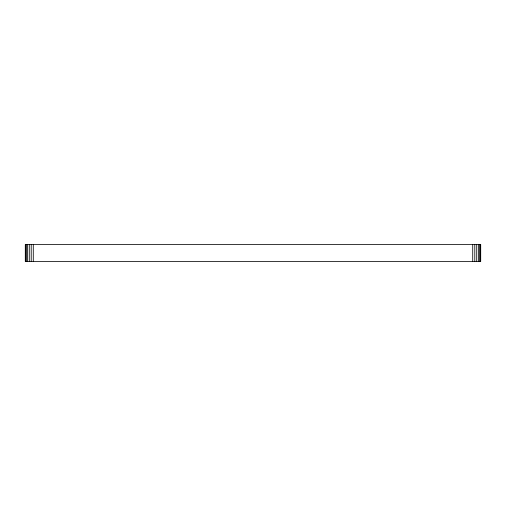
<?xml version="1.0" encoding="UTF-8"?>
<svg xmlns="http://www.w3.org/2000/svg" width="506" height="506" viewBox="0 0 506 506"><rect width="100%" height="100%" fill="white"/><g stroke="black" fill="none" stroke-linecap="round" stroke-linejoin="round"><path stroke-width="0.76" d="M480.428 244.556L480.428 261.444M479.631 244.556L479.631 261.444M478.36 244.556L478.36 261.444M476.709 244.556L476.709 261.444M474.786 244.556L474.786 261.444M472.718 244.556L472.718 261.444M33.282 244.556L33.282 261.444M31.214 244.556L31.214 261.444M29.291 244.556L29.291 261.444M27.64 244.556L27.64 261.444M26.369 244.556L26.369 261.444M25.572 244.556L25.572 261.444M480.7 244.556L25.3 244.556L25.3 261.444L480.7 261.444L480.7 244.556"/></g></svg>
